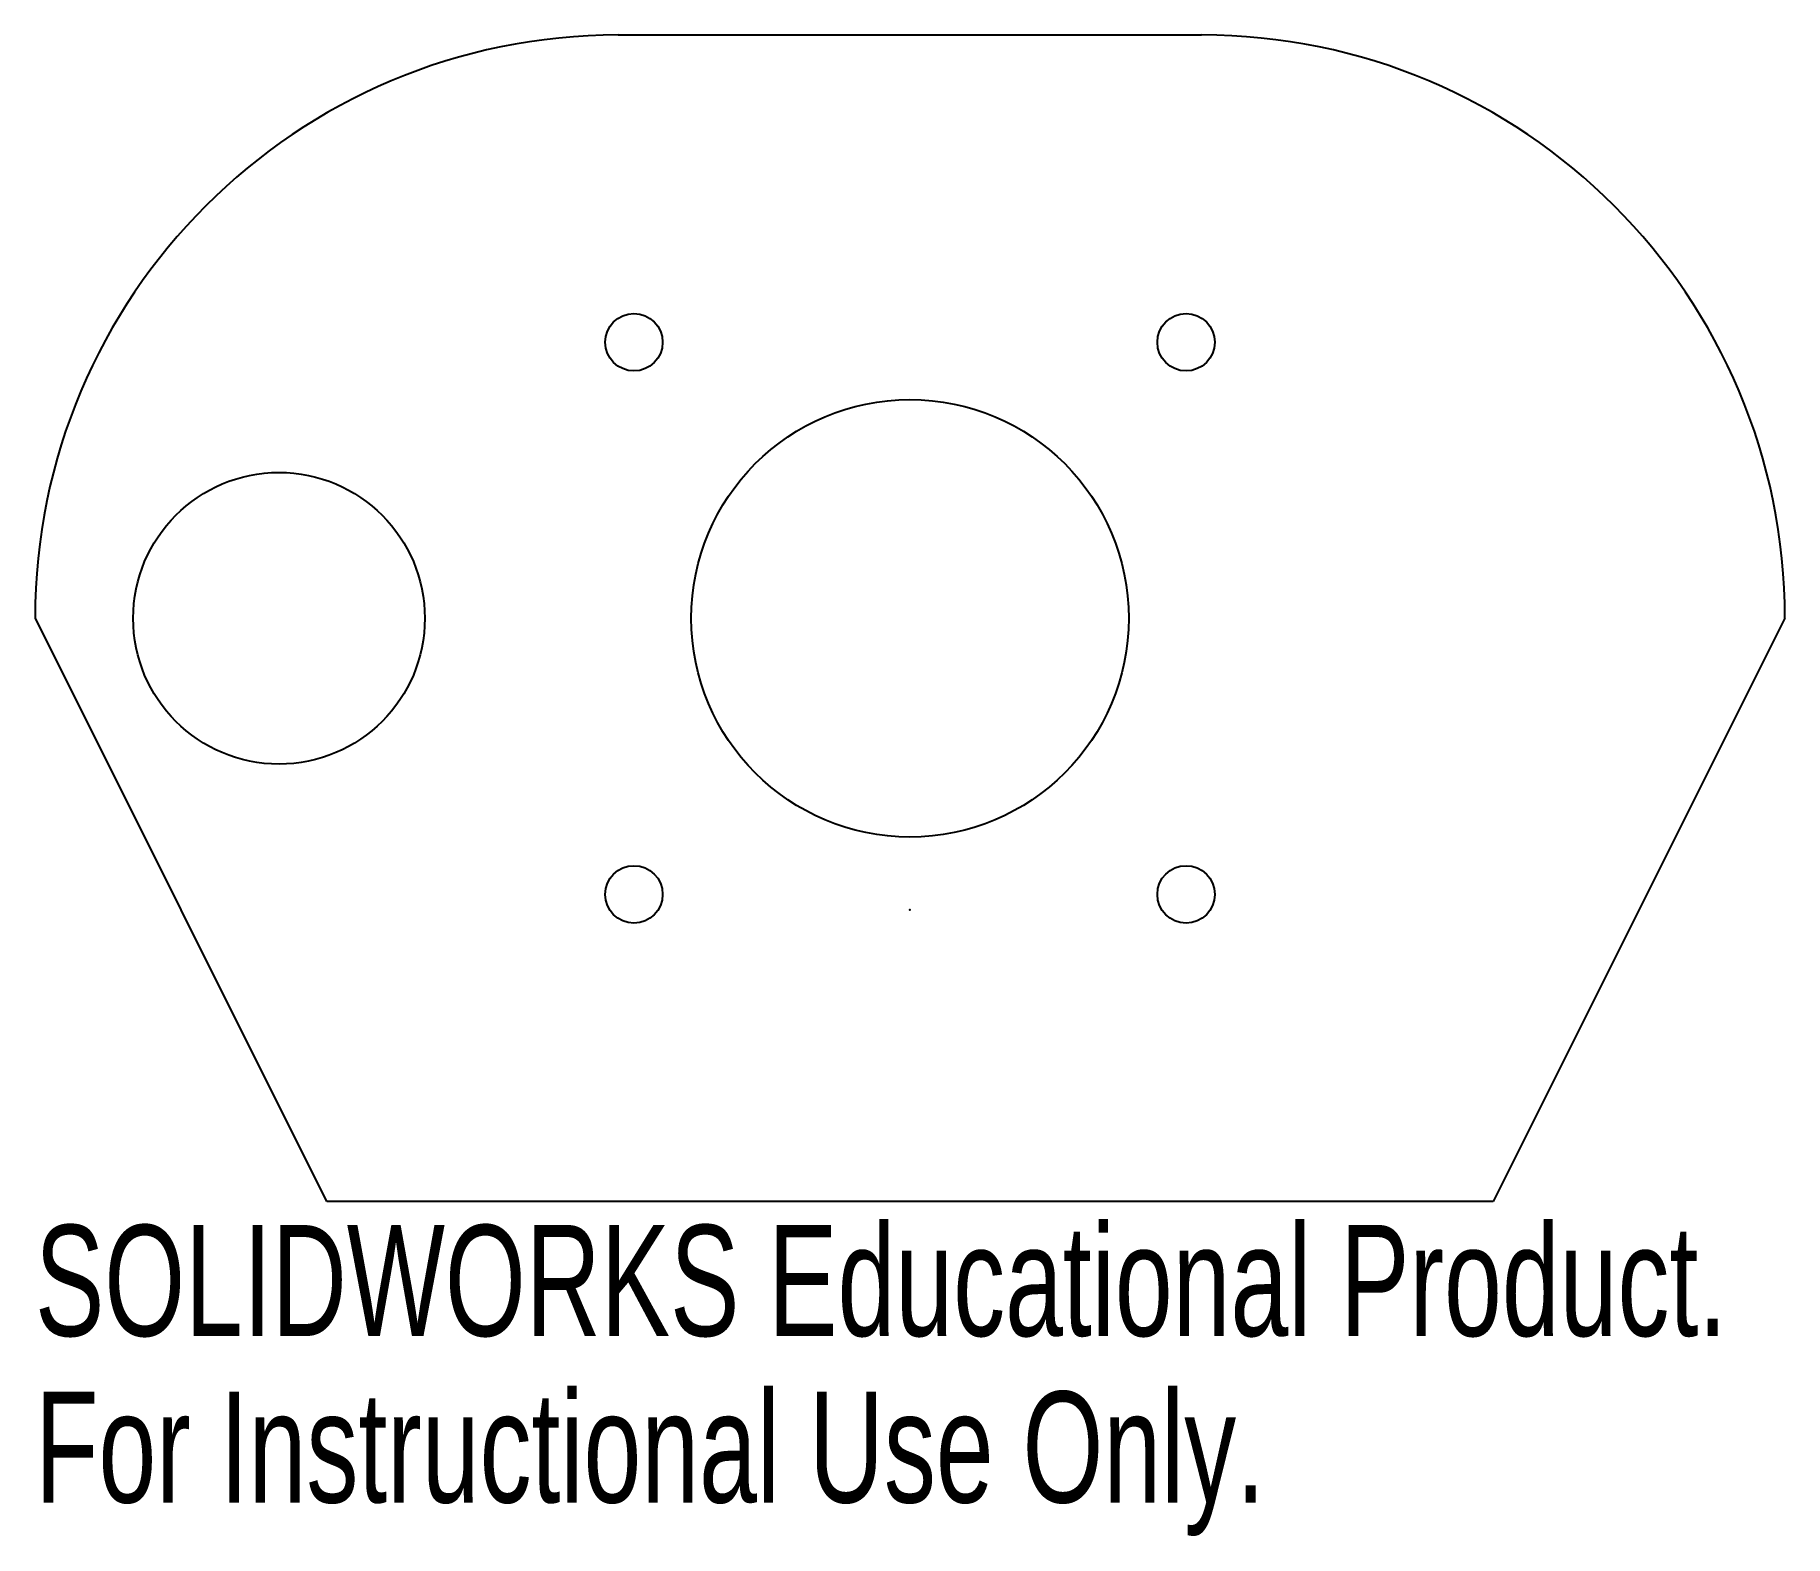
# Model space of a CAD drawing. Header units: inches. Extents: x -1.5 to 1.5, y -1.07 to 1.5.
import ezdxf

# ---------------------------------------------------------------- set-up
doc = ezdxf.new("R2010")
doc.units = ezdxf.units.IN
doc.header["$MEASUREMENT"] = 0
doc.header["$PDSIZE"] = -1
doc.styles.add('SLDTEXTSTYLE0', font='TXT', dxfattribs={"width": 0.7})

msp = doc.modelspace()

# ---------------------------------------------------------------- linework, layer by layer
at = {"color": 7, "linetype": 'Continuous'}
for p, q in [((-0.5, 1.5), (0.5, 1.5)), ((-1.5, 0.5), (-1, -0.5)), ((1.5, 0.5), (1, -0.5)), ((1, -0.5), (-1, -0.5))]:
    msp.add_line(p, q, dxfattribs=at)
for centre, radius in [((-0.4733, 0.9733), 0.0492), ((0.4733, 0.9733), 0.0492), ((0, 0.5), 0.375), ((-1.0817, 0.5), 0.25), ((-0.4733, 0.0267), 0.0492), ((0.4733, 0.0267), 0.0492)]:
    msp.add_circle(centre, radius, dxfattribs=at)
for centre, start, end in [((-0.5, 0.5), 90, 180), ((0.5, 0.5), 0, 90)]:
    msp.add_arc(centre, 1, start, end, dxfattribs=at)
msp.add_point((0, 0), dxfattribs=at)

# ---------------------------------------------------------------- texts
at = {"color": 7, "linetype": 'Continuous', "char_height": 0.1903, "attachment_point": 1, "style": 'SLDTEXTSTYLE0'}
for s, insert in [('SOLIDWORKS Educational Product.', (-1.5, -0.5401)), ('For Instructional Use Only.', (-1.5, -0.8256))]:
    msp.add_mtext(s, dxfattribs=dict(at, insert=insert))

doc.saveas('drawing.dxf')
